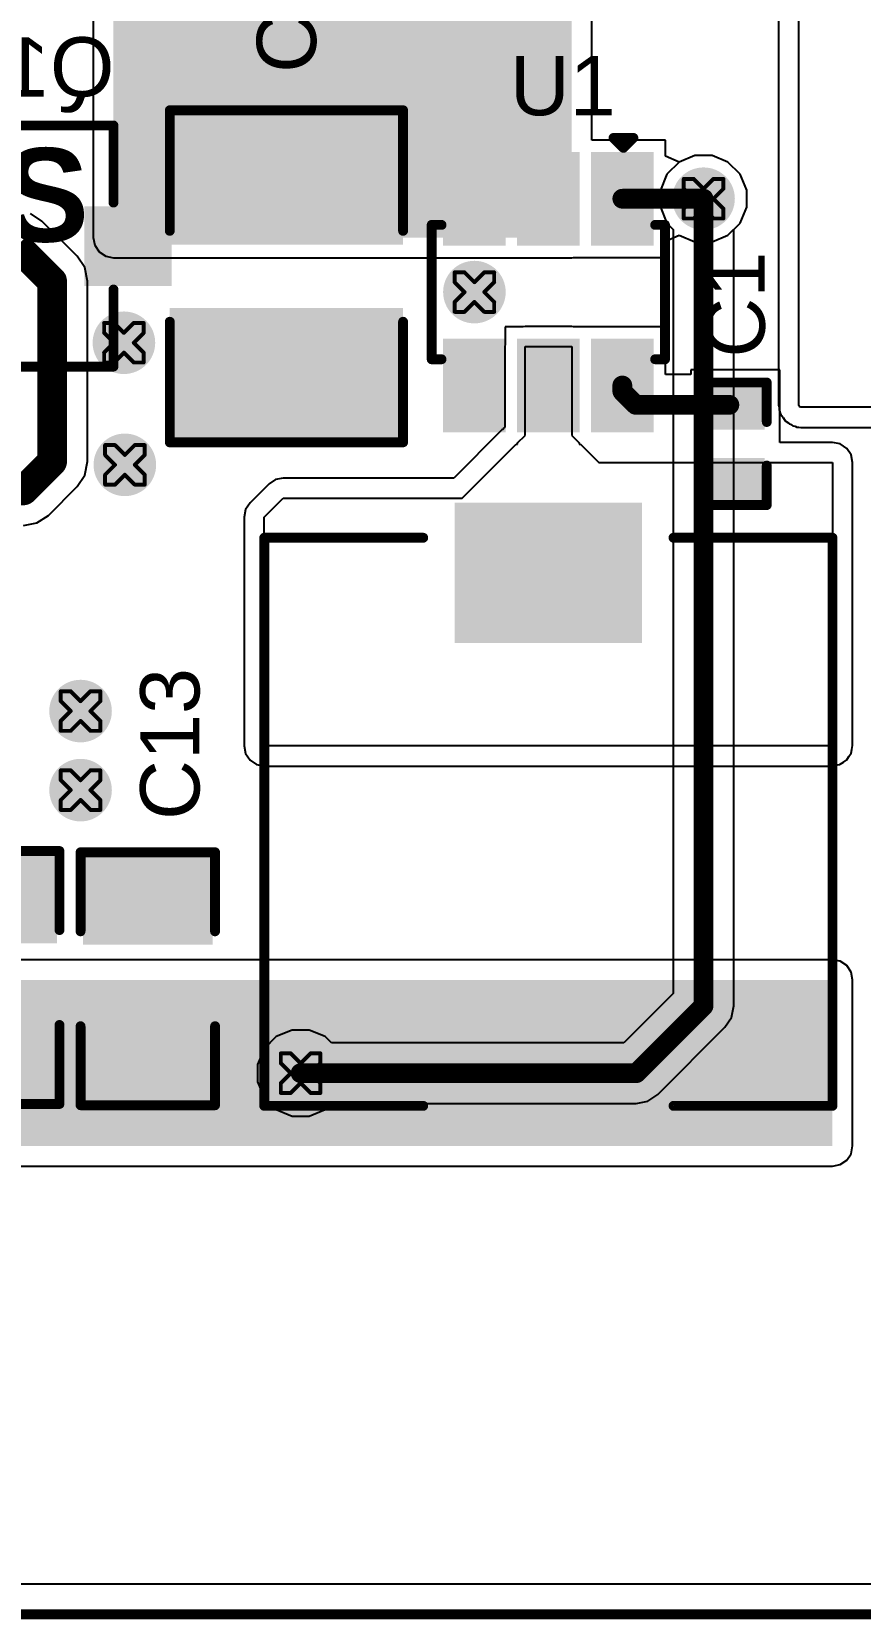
# Model space of a CAD drawing. Header units: inches. Extents: x -1 to 351, y 0 to 83.
# Drawn here: x 71.5 to 82.15, y -0.06 to 20.34 of the extents above; entities that cross this region are included whole.
import ezdxf

# ---------------------------------------------------------------- set-up
doc = ezdxf.new("R2010")
doc.units = ezdxf.units.IN
for name, color, linetype in [('Board Outline', 216, 'Continuous'), ('Bottom Layer', 5, 'Continuous'), ('Bottom Overlay', 54, 'Continuous'), ('Bottom Paste', 16, 'Continuous'), ('Bottom Solder', 6, 'Continuous'), ('Drill Drawing', 1, 'Continuous'), ('Top Layer', 1, 'Continuous'), ('Top Overlay', 2, 'Continuous'), ('Top Paste', 8, 'Continuous'), ('Top Solder', 216, 'Continuous'), ('Via Holes', 16, 'Continuous')]:
    doc.layers.add(name, color=color, linetype=linetype)
doc.styles.add('Arial', font='', dxfattribs={"height": 0.2})
doc.styles.add('Arial_Bold', font='', dxfattribs={"height": 0.2})
doc.styles.get('Arial').set_extended_font_data('Arial')
doc.styles.get('Arial_Bold').set_extended_font_data('Arial', bold=True)

# ---------------------------------------------------------------- blocks, each defined once
blk = doc.blocks.new('YPRH0703_4R7M_20')
at = {"layer": 'Top Layer'}
for points in [[(-4, 1.1), (-2.4, 1.1), (-2.4, -1.1), (-4, -1.1)], [(2.4, 1.1), (4, 1.1), (4, -1.1), (2.4, -1.1)]]:
    blk.add_hatch(color=1, dxfattribs=at).paths.add_polyline_path(points)
at = {"layer": 'Top Paste'}
for points in [[(-4, 1.1), (-2.4, 1.1), (-2.4, -1.1), (-4, -1.1)], [(2.4, 1.1), (4, 1.1), (4, -1.1), (2.4, -1.1)]]:
    blk.add_hatch(color=8, dxfattribs=at).paths.add_polyline_path(points)
at = {"layer": 'Top Solder'}
for points in [[(-4.102, 1.202), (-2.298, 1.202), (-2.298, -1.202), (-4.102, -1.202)], [(2.298, 1.202), (4.102, 1.202), (4.102, -1.202), (2.298, -1.202)]]:
    blk.add_hatch(color=216, dxfattribs=at).paths.add_polyline_path(points)
at = {"layer": 'Top Overlay', "const_width": 0.127}
for points in [[(-3.65, 1.608), (-3.65, 3.65)], [(3.65, 3.65), (-3.65, 3.65)], [(3.65, 1.608), (3.65, 3.65)], [(-3.65, -3.65), (-3.65, -1.608)], [(3.65, -3.65), (3.65, -1.608)], [(3.65, -3.65), (-3.65, -3.65)]]:
    blk.add_lwpolyline(points, dxfattribs=at)
at = {"layer": 'Top Overlay', "const_width": 0.0635}
for points in [[(-3.682, 3.65, 1), (-3.618, 3.65, 1)], [(-3.682, 3.65, 1), (-3.618, 3.65, 1)], [(3.618, 3.65, 1), (3.682, 3.65, 1)], [(3.618, 3.65, 1), (3.682, 3.65, 1)], [(-3.682, 1.608, 1), (-3.618, 1.608, 1)], [(3.618, 1.608, 1), (3.682, 1.608, 1)], [(-3.682, -1.608, 1), (-3.618, -1.608, 1)], [(3.618, -1.608, 1), (3.682, -1.608, 1)], [(-3.682, -3.65, 1), (-3.618, -3.65, 1)], [(-3.682, -3.65, 1), (-3.618, -3.65, 1)], [(3.618, -3.65, 1), (3.682, -3.65, 1)], [(3.618, -3.65, 1), (3.682, -3.65, 1)]]:
    blk.add_lwpolyline(points, format="xyb", close=True, dxfattribs=at)
blk = doc.blocks.new('TSOT_23_6_24')
at = {"layer": 'Top Layer'}
for points in [[(-1.7, 1.25), (-0.7, 1.25), (-0.7, 0.65), (-1.7, 0.65)], [(0.7, 1.25), (1.7, 1.25), (1.7, 0.65), (0.7, 0.65)], [(-1.7, 0.3), (-0.7, 0.3), (-0.7, -0.3), (-1.7, -0.3)], [(0.7, 0.3), (1.7, 0.3), (1.7, -0.3), (0.7, -0.3)], [(-1.7, -0.65), (-0.7, -0.65), (-0.7, -1.25), (-1.7, -1.25)], [(0.7, -0.65), (1.7, -0.65), (1.7, -1.25), (0.7, -1.25)]]:
    blk.add_hatch(color=1, dxfattribs=at).paths.add_polyline_path(points)
at = {"layer": 'Top Paste'}
for points in [[(-1.7, 1.25), (-0.7, 1.25), (-0.7, 0.65), (-1.7, 0.65)], [(0.7, 1.25), (1.7, 1.25), (1.7, 0.65), (0.7, 0.65)], [(-1.7, 0.3), (-0.7, 0.3), (-0.7, -0.3), (-1.7, -0.3)], [(0.7, 0.3), (1.7, 0.3), (1.7, -0.3), (0.7, -0.3)], [(-1.7, -0.65), (-0.7, -0.65), (-0.7, -1.25), (-1.7, -1.25)], [(0.7, -0.65), (1.7, -0.65), (1.7, -1.25), (0.7, -1.25)]]:
    blk.add_hatch(color=8, dxfattribs=at).paths.add_polyline_path(points)
at = {"layer": 'Top Solder'}
for points in [[(-1.802, 1.352), (-0.598, 1.352), (-0.598, 0.548), (-1.802, 0.548)], [(0.598, 1.352), (1.802, 1.352), (1.802, 0.548), (0.598, 0.548)], [(-1.802, 0.402), (-0.598, 0.402), (-0.598, -0.402), (-1.802, -0.402)], [(0.598, 0.402), (1.802, 0.402), (1.802, -0.402), (0.598, -0.402)], [(-1.802, -0.548), (-0.598, -0.548), (-0.598, -1.352), (-1.802, -1.352)], [(0.598, -0.548), (1.802, -0.548), (1.802, -1.352), (0.598, -1.352)]]:
    blk.add_hatch(color=216, dxfattribs=at).paths.add_polyline_path(points)
at = {"layer": 'Top Overlay', "const_width": 0.127}
for points in [[(0.864, 1.499), (-0.864, 1.499)], [(-0.864, 1.372), (-0.864, 1.499)], [(0.864, 1.372), (0.864, 1.499)], [(-1.981, 0.838), (-1.981, 1.092)], [(-1.854, 0.965), (-1.981, 1.092)], [(-1.981, 0.838), (-1.854, 0.965)], [(-0.864, -1.499), (-0.864, -1.372)], [(0.864, -1.499), (0.864, -1.372)], [(0.864, -1.499), (-0.864, -1.499)]]:
    blk.add_lwpolyline(points, dxfattribs=at)
at = {"layer": 'Top Overlay', "const_width": 0.0635}
for points in [[(-0.895, 1.499, 1), (-0.832, 1.499, 1)], [(-0.895, 1.499, 1), (-0.832, 1.499, 1)], [(-0.895, 1.372, 1), (-0.832, 1.372, 1)], [(0.832, 1.499, 1), (0.895, 1.499, 1)], [(0.832, 1.499, 1), (0.895, 1.499, 1)], [(0.832, 1.372, 1), (0.895, 1.372, 1)], [(-2.013, 1.092, 1), (-1.949, 1.092, 1)], [(-2.013, 1.092, 1), (-1.949, 1.092, 1)], [(-1.886, 0.965, 1), (-1.822, 0.965, 1)], [(-1.886, 0.965, 1), (-1.822, 0.965, 1)], [(-2.013, 0.838, 1), (-1.949, 0.838, 1)], [(-2.013, 0.838, 1), (-1.949, 0.838, 1)], [(-0.895, -1.372, 1), (-0.832, -1.372, 1)], [(0.832, -1.372, 1), (0.895, -1.372, 1)], [(-0.895, -1.499, 1), (-0.832, -1.499, 1)], [(-0.895, -1.499, 1), (-0.832, -1.499, 1)], [(0.832, -1.499, 1), (0.895, -1.499, 1)], [(0.832, -1.499, 1), (0.895, -1.499, 1)]]:
    blk.add_lwpolyline(points, format="xyb", close=True, dxfattribs=at)
blk = doc.blocks.new('SOT_23_B_47')
at = {"layer": 'Bottom Layer'}
for points in [[(-1.36, 1.46), (-0.54, 1.46), (-0.54, 0.54), (-1.36, 0.54)], [(0.54, 1.46), (1.36, 1.46), (1.36, 0.54), (0.54, 0.54)], [(-0.41, -0.54), (0.41, -0.54), (0.41, -1.46), (-0.41, -1.46)]]:
    blk.add_hatch(color=5, dxfattribs=at).paths.add_polyline_path(points)
at = {"layer": 'Bottom Paste'}
for points in [[(-1.36, 1.46), (-0.54, 1.46), (-0.54, 0.54), (-1.36, 0.54)], [(0.54, 1.46), (1.36, 1.46), (1.36, 0.54), (0.54, 0.54)], [(-0.41, -0.54), (0.41, -0.54), (0.41, -1.46), (-0.41, -1.46)]]:
    blk.add_hatch(color=16, dxfattribs=at).paths.add_polyline_path(points)
at = {"layer": 'Bottom Solder'}
for points in [[(-1.462, 1.562), (-0.438, 1.562), (-0.438, 0.438), (-1.462, 0.438)], [(0.438, 1.562), (1.462, 1.562), (1.462, 0.438), (0.438, 0.438)], [(-0.512, -0.438), (0.512, -0.438), (0.512, -1.562), (-0.512, -1.562)]]:
    blk.add_hatch(color=6, dxfattribs=at).paths.add_polyline_path(points)
at = {"layer": 'Bottom Overlay', "const_width": 0.127}
for points in [[(-1.676, 1.295), (-1.676, 1.041)], [(-1.676, 1.295), (-1.549, 1.168)], [(-1.549, 1.168), (-1.676, 1.041)], [(-0.33, 0.787), (0.33, 0.787)], [(-1.549, 0.584), (-1.549, -0.813)], [(1.549, 0.584), (1.549, -0.813)], [(-1.549, -0.813), (-0.559, -0.813)], [(0.559, -0.813), (1.549, -0.813)]]:
    blk.add_lwpolyline(points, dxfattribs=at)
at = {"layer": 'Bottom Overlay', "const_width": 0.0635}
for points in [[(-1.708, 1.295, 1), (-1.645, 1.295, 1)], [(-1.708, 1.295, 1), (-1.645, 1.295, 1)], [(-1.581, 1.168, 1), (-1.518, 1.168, 1)], [(-1.581, 1.168, 1), (-1.518, 1.168, 1)], [(-1.708, 1.041, 1), (-1.645, 1.041, 1)], [(-1.708, 1.041, 1), (-1.645, 1.041, 1)], [(-0.362, 0.787, 1), (-0.298, 0.787, 1)], [(0.298, 0.787, 1), (0.362, 0.787, 1)], [(-1.581, 0.584, 1), (-1.518, 0.584, 1)], [(1.518, 0.584, 1), (1.581, 0.584, 1)], [(-1.581, -0.813, 1), (-1.518, -0.813, 1)], [(-1.581, -0.813, 1), (-1.518, -0.813, 1)], [(-0.591, -0.813, 1), (-0.527, -0.813, 1)], [(0.527, -0.813, 1), (0.591, -0.813, 1)], [(1.518, -0.813, 1), (1.581, -0.813, 1)], [(1.518, -0.813, 1), (1.581, -0.813, 1)]]:
    blk.add_lwpolyline(points, format="xyb", close=True, dxfattribs=at)
blk = doc.blocks.new('C___0805_63')
at = {"layer": 'Top Layer'}
for points in [[(-1.524, 0.762), (-0.508, 0.762), (-0.508, -0.762), (-1.524, -0.762)], [(0.508, 0.762), (1.524, 0.762), (1.524, -0.762), (0.508, -0.762)]]:
    blk.add_hatch(color=1, dxfattribs=at).paths.add_polyline_path(points)
at = {"layer": 'Top Paste'}
for points in [[(-1.524, 0.762), (-0.508, 0.762), (-0.508, -0.762), (-1.524, -0.762)], [(0.508, 0.762), (1.524, 0.762), (1.524, -0.762), (0.508, -0.762)]]:
    blk.add_hatch(color=8, dxfattribs=at).paths.add_polyline_path(points)
at = {"layer": 'Top Solder'}
for points in [[(-1.594, 0.832), (-0.438, 0.832), (-0.438, -0.832), (-1.594, -0.832)], [(0.438, 0.832), (1.594, 0.832), (1.594, -0.832), (0.438, -0.832)]]:
    blk.add_hatch(color=216, dxfattribs=at).paths.add_polyline_path(points)
at = {"layer": 'Top Overlay', "const_width": 0.127}
for points in [[(-1.626, -0.864), (-1.626, 0.864)], [(-0.61, 0.864), (-1.626, 0.864)], [(1.626, 0.864), (0.61, 0.864)], [(1.626, -0.864), (1.626, 0.864)], [(-0.61, -0.864), (-1.626, -0.864)], [(1.626, -0.864), (0.61, -0.864)]]:
    blk.add_lwpolyline(points, dxfattribs=at)
at = {"layer": 'Top Overlay', "const_width": 0.0635}
for points in [[(-1.657, 0.864, 1), (-1.594, 0.864, 1)], [(-1.657, 0.864, 1), (-1.594, 0.864, 1)], [(-0.641, 0.864, 1), (-0.578, 0.864, 1)], [(0.578, 0.864, 1), (0.641, 0.864, 1)], [(1.594, 0.864, 1), (1.657, 0.864, 1)], [(1.594, 0.864, 1), (1.657, 0.864, 1)], [(-1.657, -0.864, 1), (-1.594, -0.864, 1)], [(-1.657, -0.864, 1), (-1.594, -0.864, 1)], [(-0.641, -0.864, 1), (-0.578, -0.864, 1)], [(0.578, -0.864, 1), (0.641, -0.864, 1)], [(1.594, -0.864, 1), (1.657, -0.864, 1)], [(1.594, -0.864, 1), (1.657, -0.864, 1)]]:
    blk.add_lwpolyline(points, format="xyb", close=True, dxfattribs=at)
blk = doc.blocks.new('C___0805_64')
at = {"layer": 'Top Layer'}
for points in [[(-1.524, 0.762), (-0.508, 0.762), (-0.508, -0.762), (-1.524, -0.762)], [(0.508, 0.762), (1.524, 0.762), (1.524, -0.762), (0.508, -0.762)]]:
    blk.add_hatch(color=1, dxfattribs=at).paths.add_polyline_path(points)
at = {"layer": 'Top Paste'}
for points in [[(-1.524, 0.762), (-0.508, 0.762), (-0.508, -0.762), (-1.524, -0.762)], [(0.508, 0.762), (1.524, 0.762), (1.524, -0.762), (0.508, -0.762)]]:
    blk.add_hatch(color=8, dxfattribs=at).paths.add_polyline_path(points)
at = {"layer": 'Top Solder'}
for points in [[(-1.594, 0.832), (-0.438, 0.832), (-0.438, -0.832), (-1.594, -0.832)], [(0.438, 0.832), (1.594, 0.832), (1.594, -0.832), (0.438, -0.832)]]:
    blk.add_hatch(color=216, dxfattribs=at).paths.add_polyline_path(points)
at = {"layer": 'Top Overlay', "const_width": 0.127}
for points in [[(-1.626, -0.864), (-1.626, 0.864)], [(-0.61, 0.864), (-1.626, 0.864)], [(1.626, 0.864), (0.61, 0.864)], [(1.626, -0.864), (1.626, 0.864)], [(-0.61, -0.864), (-1.626, -0.864)], [(1.626, -0.864), (0.61, -0.864)]]:
    blk.add_lwpolyline(points, dxfattribs=at)
at = {"layer": 'Top Overlay', "const_width": 0.0635}
for points in [[(-1.657, 0.864, 1), (-1.594, 0.864, 1)], [(-1.657, 0.864, 1), (-1.594, 0.864, 1)], [(-0.641, 0.864, 1), (-0.578, 0.864, 1)], [(0.578, 0.864, 1), (0.641, 0.864, 1)], [(1.594, 0.864, 1), (1.657, 0.864, 1)], [(1.594, 0.864, 1), (1.657, 0.864, 1)], [(-1.657, -0.864, 1), (-1.594, -0.864, 1)], [(-1.657, -0.864, 1), (-1.594, -0.864, 1)], [(-0.641, -0.864, 1), (-0.578, -0.864, 1)], [(0.578, -0.864, 1), (0.641, -0.864, 1)], [(1.594, -0.864, 1), (1.657, -0.864, 1)], [(1.594, -0.864, 1), (1.657, -0.864, 1)]]:
    blk.add_lwpolyline(points, format="xyb", close=True, dxfattribs=at)
blk = doc.blocks.new('C___1210_67')
at = {"layer": 'Top Layer'}
for points in [[(-2.032, 1.397), (-0.508, 1.397), (-0.508, -1.397), (-2.032, -1.397)], [(0.508, 1.397), (2.032, 1.397), (2.032, -1.397), (0.508, -1.397)]]:
    blk.add_hatch(color=1, dxfattribs=at).paths.add_polyline_path(points)
at = {"layer": 'Top Paste'}
for points in [[(-2.032, 1.397), (-0.508, 1.397), (-0.508, -1.397), (-2.032, -1.397)], [(0.508, 1.397), (2.032, 1.397), (2.032, -1.397), (0.508, -1.397)]]:
    blk.add_hatch(color=8, dxfattribs=at).paths.add_polyline_path(points)
at = {"layer": 'Top Solder'}
for points in [[(-2.1336, 1.4986), (-0.4064, 1.4986), (-0.4064, -1.4986), (-2.1336, -1.4986)], [(0.4064, 1.4986), (2.1336, 1.4986), (2.1336, -1.4986), (0.4064, -1.4986)]]:
    blk.add_hatch(color=216, dxfattribs=at).paths.add_polyline_path(points)
at = {"layer": 'Top Overlay', "const_width": 0.127}
for points in [[(-2.1336, 1.4986), (-0.5842, 1.4986)], [(-2.1336, 1.4986), (-2.1336, -1.4986)], [(0.5842, 1.4986), (2.1336, 1.4986)], [(2.1336, 1.4986), (2.1336, -1.4986)], [(-2.1336, -1.4986), (-0.5842, -1.4986)], [(0.5842, -1.4986), (2.1336, -1.4986)]]:
    blk.add_lwpolyline(points, dxfattribs=at)
at = {"layer": 'Top Overlay', "const_width": 0.0635}
for points in [[(-2.16535, 1.4986, 1), (-2.10185, 1.4986, 1)], [(-2.16535, 1.4986, 1), (-2.10185, 1.4986, 1)], [(-0.61595, 1.4986, 1), (-0.55245, 1.4986, 1)], [(0.55245, 1.4986, 1), (0.61595, 1.4986, 1)], [(2.10185, 1.4986, 1), (2.16535, 1.4986, 1)], [(2.10185, 1.4986, 1), (2.16535, 1.4986, 1)], [(-2.16535, -1.4986, 1), (-2.10185, -1.4986, 1)], [(-2.16535, -1.4986, 1), (-2.10185, -1.4986, 1)], [(-0.61595, -1.4986, 1), (-0.55245, -1.4986, 1)], [(0.55245, -1.4986, 1), (0.61595, -1.4986, 1)], [(2.10185, -1.4986, 1), (2.16535, -1.4986, 1)], [(2.10185, -1.4986, 1), (2.16535, -1.4986, 1)]]:
    blk.add_lwpolyline(points, format="xyb", close=True, dxfattribs=at)
blk = doc.blocks.new('C___0402_70')
at = {"layer": 'Top Layer'}
for points in [[(-0.699, -0.318), (-0.699, 0.318), (-0.241, 0.318), (-0.241, -0.318)], [(0.241, -0.318), (0.241, 0.318), (0.699, 0.318), (0.699, -0.318)]]:
    blk.add_hatch(color=1, dxfattribs=at).paths.add_polyline_path(points)
at = {"layer": 'Top Paste'}
for points in [[(-0.699, -0.318), (-0.699, 0.318), (-0.241, 0.318), (-0.241, -0.318)], [(0.241, -0.318), (0.241, 0.318), (0.699, 0.318), (0.699, -0.318)]]:
    blk.add_hatch(color=8, dxfattribs=at).paths.add_polyline_path(points)
at = {"layer": 'Top Solder'}
for points in [[(-0.758, -0.377), (-0.758, 0.377), (-0.181, 0.377), (-0.181, -0.377)], [(0.181, -0.377), (0.181, 0.377), (0.758, 0.377), (0.758, -0.377)]]:
    blk.add_hatch(color=216, dxfattribs=at).paths.add_polyline_path(points)
at = {"layer": 'Top Overlay', "const_width": 0.127}
for points in [[(-0.787, 0.406), (-0.787, -0.406)], [(-0.787, 0.406), (-0.279, 0.406)], [(0.279, 0.406), (0.787, 0.406)], [(0.787, 0.406), (0.787, -0.406)], [(-0.787, -0.406), (-0.279, -0.406)], [(0.279, -0.406), (0.787, -0.406)]]:
    blk.add_lwpolyline(points, dxfattribs=at)
at = {"layer": 'Top Overlay', "const_width": 0.0635}
for points in [[(-0.819, 0.406, 1), (-0.756, 0.406, 1)], [(-0.819, 0.406, 1), (-0.756, 0.406, 1)], [(-0.311, 0.406, 1), (-0.248, 0.406, 1)], [(0.248, 0.406, 1), (0.311, 0.406, 1)], [(0.756, 0.406, 1), (0.819, 0.406, 1)], [(0.756, 0.406, 1), (0.819, 0.406, 1)], [(-0.819, -0.406, 1), (-0.756, -0.406, 1)], [(-0.819, -0.406, 1), (-0.756, -0.406, 1)], [(-0.311, -0.406, 1), (-0.248, -0.406, 1)], [(0.248, -0.406, 1), (0.311, -0.406, 1)], [(0.756, -0.406, 1), (0.819, -0.406, 1)], [(0.756, -0.406, 1), (0.819, -0.406, 1)]]:
    blk.add_lwpolyline(points, format="xyb", close=True, dxfattribs=at)

msp = doc.modelspace()

# ---------------------------------------------------------------- hatches: boundary and pattern name
at = {"layer": 'Bottom Layer'}
h = msp.add_hatch(color=5, dxfattribs=at)
edge = h.paths.add_edge_path()
edge.add_arc((80.132, 18.191), 0.3, 0, 360)
h = msp.add_hatch(color=5, dxfattribs=at)
edge = h.paths.add_edge_path()
edge.add_arc((77.188, 16.991), 0.3, 0, 360)
h = msp.add_hatch(color=5, dxfattribs=at)
edge = h.paths.add_edge_path()
edge.add_arc((72.685, 16.34), 0.3, 0, 360)
h = msp.add_hatch(color=5, dxfattribs=at)
edge = h.paths.add_edge_path()
edge.add_arc((72.697, 14.771), 0.3, 0, 360)
h = msp.add_hatch(color=5, dxfattribs=at)
edge = h.paths.add_edge_path()
edge.add_arc((72.128, 11.607), 0.3, 0, 360)
h = msp.add_hatch(color=5, dxfattribs=at)
edge = h.paths.add_edge_path()
edge.add_arc((72.128, 10.591), 0.3, 0, 360)
h = msp.add_hatch(color=5, dxfattribs=at)
edge = h.paths.add_edge_path()
edge.add_arc((74.955, 6.954), 0.3, 0, 360)
at = {"layer": 'Bottom Solder'}
h = msp.add_hatch(color=6, dxfattribs=at)
edge = h.paths.add_edge_path()
edge.add_arc((80.132, 18.191), 0.402, 0, 360)
h = msp.add_hatch(color=6, dxfattribs=at)
edge = h.paths.add_edge_path()
edge.add_arc((77.188, 16.991), 0.402, 0, 360)
h = msp.add_hatch(color=6, dxfattribs=at)
edge = h.paths.add_edge_path()
edge.add_arc((72.685, 16.34), 0.402, 0, 360)
h = msp.add_hatch(color=6, dxfattribs=at)
edge = h.paths.add_edge_path()
edge.add_arc((72.697, 14.771), 0.402, 0, 360)
h = msp.add_hatch(color=6, dxfattribs=at)
edge = h.paths.add_edge_path()
edge.add_arc((72.128, 11.607), 0.402, 0, 360)
h = msp.add_hatch(color=6, dxfattribs=at)
edge = h.paths.add_edge_path()
edge.add_arc((72.128, 10.591), 0.402, 0, 360)
h = msp.add_hatch(color=6, dxfattribs=at)
edge = h.paths.add_edge_path()
edge.add_arc((74.955, 6.954), 0.402, 0, 360)
at = {"layer": 'Top Layer'}
for points in [[(72.55, 17.691), (78.438, 17.691), (78.438, 26.225), (72.55, 26.225)], [(64.373, 6.018), (81.788, 6.018), (81.788, 8.153), (64.373, 8.153)]]:
    msp.add_hatch(color=1, dxfattribs=at).paths.add_polyline_path(points)
h = msp.add_hatch(color=1, dxfattribs=at)
edge = h.paths.add_edge_path()
edge.add_arc((80.132, 18.191), 0.3, 0, 360)
h = msp.add_hatch(color=1, dxfattribs=at)
edge = h.paths.add_edge_path()
edge.add_arc((77.188, 16.991), 0.3, 0, 360)
h = msp.add_hatch(color=1, dxfattribs=at)
edge = h.paths.add_edge_path()
edge.add_arc((72.685, 16.34), 0.3, 0, 360)
h = msp.add_hatch(color=1, dxfattribs=at)
edge = h.paths.add_edge_path()
edge.add_arc((72.697, 14.771), 0.3, 0, 360)
h = msp.add_hatch(color=1, dxfattribs=at)
edge = h.paths.add_edge_path()
edge.add_arc((72.128, 11.607), 0.3, 0, 360)
h = msp.add_hatch(color=1, dxfattribs=at)
edge = h.paths.add_edge_path()
edge.add_arc((72.128, 10.591), 0.3, 0, 360)
h = msp.add_hatch(color=1, dxfattribs=at)
edge = h.paths.add_edge_path()
edge.add_arc((74.955, 6.954), 0.3, 0, 360)
at = {"layer": 'Top Solder'}
h = msp.add_hatch(color=216, dxfattribs=at)
edge = h.paths.add_edge_path()
edge.add_arc((80.132, 18.191), 0.402, 0, 360)
h = msp.add_hatch(color=216, dxfattribs=at)
edge = h.paths.add_edge_path()
edge.add_arc((77.188, 16.991), 0.402, 0, 360)
h = msp.add_hatch(color=216, dxfattribs=at)
edge = h.paths.add_edge_path()
edge.add_arc((72.685, 16.34), 0.402, 0, 360)
h = msp.add_hatch(color=216, dxfattribs=at)
edge = h.paths.add_edge_path()
edge.add_arc((72.697, 14.771), 0.402, 0, 360)
h = msp.add_hatch(color=216, dxfattribs=at)
edge = h.paths.add_edge_path()
edge.add_arc((72.128, 11.607), 0.402, 0, 360)
h = msp.add_hatch(color=216, dxfattribs=at)
edge = h.paths.add_edge_path()
edge.add_arc((72.128, 10.591), 0.402, 0, 360)
h = msp.add_hatch(color=216, dxfattribs=at)
edge = h.paths.add_edge_path()
edge.add_arc((74.955, 6.954), 0.402, 0, 360)
at = {"layer": 'Via Holes'}
h = msp.add_hatch(color=7, dxfattribs=at)
edge = h.paths.add_edge_path()
edge.add_arc((80.132, 18.191), 0.15, 0, 360)
h = msp.add_hatch(color=7, dxfattribs=at)
edge = h.paths.add_edge_path()
edge.add_arc((77.188, 16.991), 0.15, 0, 360)
h = msp.add_hatch(color=7, dxfattribs=at)
edge = h.paths.add_edge_path()
edge.add_arc((72.685, 16.34), 0.15, 0, 360)
h = msp.add_hatch(color=7, dxfattribs=at)
edge = h.paths.add_edge_path()
edge.add_arc((72.697, 14.771), 0.15, 0, 360)
h = msp.add_hatch(color=7, dxfattribs=at)
edge = h.paths.add_edge_path()
edge.add_arc((72.128, 11.607), 0.15, 0, 360)
h = msp.add_hatch(color=7, dxfattribs=at)
edge = h.paths.add_edge_path()
edge.add_arc((72.128, 10.591), 0.15, 0, 360)
h = msp.add_hatch(color=7, dxfattribs=at)
edge = h.paths.add_edge_path()
edge.add_arc((74.955, 6.954), 0.15, 0, 360)

# ---------------------------------------------------------------- linework, layer by layer
at = {"layer": 'Board Outline', "const_width": 0.127}
msp.add_lwpolyline([(0, 0), (97.003, 0)], dxfattribs=at)
at = {"layer": 'Bottom Layer'}
for p, q in [((81.097, 22.016), (81.097, 15.537)), ((81.356, 15.562), (81.356, 22.016)), ((79.818, 18.66), (79.662, 18.505)), ((80.022, 18.745), (79.818, 18.66)), ((80.242, 18.745), (80.022, 18.745)), ((80.446, 18.66), (80.242, 18.745)), ((80.601, 18.505), (80.446, 18.66)), ((79.662, 18.505), (79.578, 18.301)), ((80.686, 18.301), (80.601, 18.505)), ((79.578, 18.301), (79.578, 18.081)), ((80.686, 18.081), (80.686, 18.301)), ((71.631, 17.904), (71.484, 18.002)), ((79.578, 18.081), (79.662, 17.877)), ((80.601, 17.877), (80.686, 18.081)), ((72.083, 17.452), (71.631, 17.904)), ((79.662, 17.877), (79.743, 17.796)), ((79.743, 17.796), (79.743, 7.979)), ((80.52, 17.796), (80.601, 17.877)), ((80.52, 7.818), (80.52, 17.796)), ((72.181, 17.305), (72.083, 17.452)), ((72.215, 17.131), (72.181, 17.305)), ((72.215, 14.812), (72.215, 17.131)), ((81.097, 15.537), (81.102, 15.512)), ((81.102, 15.512), (81.102, 15.486)), ((81.356, 15.537), (81.356, 15.562)), ((81.358, 15.534), (81.356, 15.537)), ((81.356, 15.537), (81.356, 15.537)), ((81.364, 15.519), (81.358, 15.534)), ((81.379, 15.514), (81.364, 15.519)), ((81.382, 15.511), (81.379, 15.514)), ((85.064, 15.511), (81.382, 15.511)), ((81.382, 15.511), (81.382, 15.511)), ((81.102, 15.486), (81.105, 15.481)), ((81.105, 15.481), (81.105, 15.474)), ((81.105, 15.474), (81.105, 15.474)), ((81.105, 15.474), (81.113, 15.457)), ((81.113, 15.457), (81.117, 15.438)), ((81.117, 15.438), (81.119, 15.435)), ((81.119, 15.435), (81.119, 15.435)), ((81.119, 15.435), (81.125, 15.42)), ((81.125, 15.42), (81.137, 15.402)), ((81.137, 15.402), (81.141, 15.393)), ((81.141, 15.393), (81.143, 15.39)), ((81.143, 15.39), (81.146, 15.387)), ((81.146, 15.387), (81.148, 15.383)), ((81.148, 15.383), (81.153, 15.378)), ((81.153, 15.378), (81.181, 15.336)), ((81.181, 15.336), (81.181, 15.336)), ((81.181, 15.336), (81.181, 15.336)), ((81.181, 15.336), (81.228, 15.305)), ((81.228, 15.305), (81.235, 15.298)), ((81.235, 15.298), (81.238, 15.296)), ((81.238, 15.296), (81.247, 15.292)), ((81.247, 15.292), (81.265, 15.28)), ((81.265, 15.28), (81.279, 15.274)), ((81.279, 15.274), (81.279, 15.274)), ((81.279, 15.274), (81.283, 15.272)), ((81.283, 15.272), (81.308, 15.267)), ((81.308, 15.267), (81.331, 15.257)), ((81.331, 15.257), (81.357, 15.257)), ((81.357, 15.257), (81.382, 15.252)), ((81.382, 15.252), (85.064, 15.252)), ((72.181, 14.638), (72.215, 14.812)), ((72.215, 14.812), (72.215, 14.812)), ((71.714, 14.122), (72.083, 14.491)), ((72.083, 14.491), (72.181, 14.638)), ((72.083, 14.491), (72.083, 14.491)), ((71.567, 14.024), (71.714, 14.122)), ((71.393, 13.99), (71.567, 14.024)), ((79.743, 7.979), (79.107, 7.343)), ((80.491, 7.669), (80.52, 7.818)), ((80.406, 7.543), (80.491, 7.669)), ((74.642, 7.424), (74.486, 7.268)), ((74.845, 7.508), (74.642, 7.424)), ((75.066, 7.508), (74.845, 7.508)), ((75.269, 7.424), (75.066, 7.508)), ((75.35, 7.343), (75.269, 7.424)), ((79.543, 6.68), (80.406, 7.543)), ((74.486, 7.268), (74.401, 7.065)), ((79.107, 7.343), (75.35, 7.343)), ((74.401, 7.065), (74.401, 6.844)), ((74.401, 6.844), (74.486, 6.641)), ((74.486, 6.641), (74.642, 6.485)), ((75.269, 6.485), (75.35, 6.566)), ((75.35, 6.566), (79.268, 6.566)), ((79.268, 6.566), (79.417, 6.595)), ((79.417, 6.595), (79.543, 6.68)), ((74.642, 6.485), (74.845, 6.4)), ((74.845, 6.4), (75.066, 6.4)), ((75.066, 6.4), (75.269, 6.485)), ((92.262, 0.388), (0.388, 0.388))]:
    msp.add_line(p, q, dxfattribs=at)
for points, const_width in [([(80.132, 7.818), (80.132, 18.191)], 0.254), ([(71.31, 17.583), (71.762, 17.131)], 0.381), ([(71.762, 14.812), (71.762, 17.131)], 0.381), ([(71.393, 14.443), (71.762, 14.812)], 0.381), ([(68.288, 14.443), (71.393, 14.443)], 0.381), ([(79.268, 6.954), (80.132, 7.818)], 0.254), ([(74.955, 6.954), (79.268, 6.954)], 0.254)]:
    msp.add_lwpolyline(points, dxfattribs=dict(at, const_width=const_width))
for points, const_width in [([(80.068, 18.191, 1), (80.195, 18.191, 1)], 0.127), ([(71.667, 17.131, 1), (71.858, 17.131, 1)], 0.191), ([(71.667, 17.131, 1), (71.858, 17.131, 1)], 0.191), ([(71.667, 14.812, 1), (71.858, 14.812, 1)], 0.191), ([(71.667, 14.812, 1), (71.858, 14.812, 1)], 0.191), ([(71.298, 14.443, 1), (71.489, 14.443, 1)], 0.191), ([(71.298, 14.443, 1), (71.489, 14.443, 1)], 0.191), ([(80.068, 7.818, 1), (80.195, 7.818, 1)], 0.127), ([(80.068, 7.818, 1), (80.195, 7.818, 1)], 0.127), ([(74.892, 6.954, 1), (75.019, 6.954, 1)], 0.127), ([(79.205, 6.954, 1), (79.332, 6.954, 1)], 0.127), ([(79.205, 6.954, 1), (79.332, 6.954, 1)], 0.127)]:
    msp.add_lwpolyline(points, format="xyb", close=True, dxfattribs=dict(at, const_width=const_width))
at = {"layer": 'Drill Drawing', "const_width": 0.0508}
for points in [[(79.878, 18.318), (79.878, 18.445)], [(79.878, 18.445), (80.005, 18.445)], [(80.005, 18.445), (80.132, 18.318)], [(80.132, 18.318), (80.259, 18.445)], [(80.259, 18.445), (80.386, 18.445)], [(80.386, 18.318), (80.386, 18.445)], [(79.878, 18.318), (80.005, 18.191)], [(79.878, 18.064), (80.005, 18.191)], [(80.259, 18.191), (80.386, 18.318)], [(80.259, 18.191), (80.386, 18.064)], [(79.878, 17.937), (79.878, 18.064)], [(79.878, 17.937), (80.005, 17.937)], [(80.005, 17.937), (80.132, 18.064)], [(80.132, 18.064), (80.259, 17.937)], [(80.259, 17.937), (80.386, 17.937)], [(80.386, 17.937), (80.386, 18.064)], [(76.934, 17.118), (76.934, 17.245)], [(76.934, 17.245), (77.061, 17.245)], [(76.934, 17.118), (77.061, 16.991)], [(77.061, 17.245), (77.188, 17.118)], [(77.188, 17.118), (77.315, 17.245)], [(77.315, 17.245), (77.442, 17.245)], [(77.315, 16.991), (77.442, 17.118)], [(77.442, 17.118), (77.442, 17.245)], [(76.934, 16.864), (77.061, 16.991)], [(77.315, 16.991), (77.442, 16.864)], [(76.934, 16.737), (76.934, 16.864)], [(76.934, 16.737), (77.061, 16.737)], [(77.061, 16.737), (77.188, 16.864)], [(77.188, 16.864), (77.315, 16.737)], [(77.315, 16.737), (77.442, 16.737)], [(77.442, 16.737), (77.442, 16.864)], [(72.431, 16.467), (72.431, 16.594)], [(72.431, 16.594), (72.558, 16.594)], [(72.558, 16.594), (72.685, 16.467)], [(72.685, 16.467), (72.812, 16.594)], [(72.812, 16.594), (72.939, 16.594)], [(72.939, 16.467), (72.939, 16.594)], [(72.431, 16.467), (72.558, 16.34)], [(72.431, 16.213), (72.558, 16.34)], [(72.812, 16.34), (72.939, 16.467)], [(72.812, 16.34), (72.939, 16.213)], [(72.431, 16.086), (72.431, 16.213)], [(72.558, 16.086), (72.685, 16.213)], [(72.685, 16.213), (72.812, 16.086)], [(72.939, 16.086), (72.939, 16.213)], [(72.431, 16.086), (72.558, 16.086)], [(72.812, 16.086), (72.939, 16.086)], [(72.443, 14.898), (72.443, 15.025)], [(72.443, 15.025), (72.57, 15.025)], [(72.443, 14.898), (72.57, 14.771)], [(72.57, 15.025), (72.697, 14.898)], [(72.697, 14.898), (72.824, 15.025)], [(72.824, 15.025), (72.951, 15.025)], [(72.824, 14.771), (72.951, 14.898)], [(72.951, 14.898), (72.951, 15.025)], [(72.443, 14.644), (72.57, 14.771)], [(72.824, 14.771), (72.951, 14.644)], [(72.443, 14.517), (72.443, 14.644)], [(72.443, 14.517), (72.57, 14.517)], [(72.57, 14.517), (72.697, 14.644)], [(72.697, 14.644), (72.824, 14.517)], [(72.824, 14.517), (72.951, 14.517)], [(72.951, 14.517), (72.951, 14.644)], [(71.874, 11.734), (71.874, 11.861)], [(71.874, 11.861), (72.001, 11.861)], [(72.001, 11.861), (72.128, 11.734)], [(72.128, 11.734), (72.255, 11.861)], [(72.255, 11.861), (72.382, 11.861)], [(72.382, 11.734), (72.382, 11.861)], [(71.874, 11.734), (72.001, 11.607)], [(71.874, 11.48), (72.001, 11.607)], [(72.255, 11.607), (72.382, 11.734)], [(72.255, 11.607), (72.382, 11.48)], [(71.874, 11.353), (71.874, 11.48)], [(72.001, 11.353), (72.128, 11.48)], [(72.128, 11.48), (72.255, 11.353)], [(72.382, 11.353), (72.382, 11.48)], [(71.874, 11.353), (72.001, 11.353)], [(72.255, 11.353), (72.382, 11.353)], [(71.874, 10.718), (71.874, 10.845)], [(71.874, 10.845), (72.001, 10.845)], [(72.001, 10.845), (72.128, 10.718)], [(72.128, 10.718), (72.255, 10.845)], [(72.255, 10.845), (72.382, 10.845)], [(72.382, 10.718), (72.382, 10.845)], [(71.874, 10.718), (72.001, 10.591)], [(71.874, 10.464), (72.001, 10.591)], [(72.255, 10.591), (72.382, 10.718)], [(72.255, 10.591), (72.382, 10.464)], [(71.874, 10.337), (71.874, 10.464)], [(72.001, 10.337), (72.128, 10.464)], [(72.128, 10.464), (72.255, 10.337)], [(72.382, 10.337), (72.382, 10.464)], [(71.874, 10.337), (72.001, 10.337)], [(72.255, 10.337), (72.382, 10.337)], [(74.701, 7.081), (74.701, 7.208)], [(74.701, 7.208), (74.828, 7.208)], [(74.828, 7.208), (74.955, 7.081)], [(74.955, 7.081), (75.082, 7.208)], [(75.082, 7.208), (75.209, 7.208)], [(75.209, 7.081), (75.209, 7.208)], [(74.701, 7.081), (74.828, 6.954)], [(74.701, 6.827), (74.828, 6.954)], [(75.082, 6.954), (75.209, 7.081)], [(75.082, 6.954), (75.209, 6.827)], [(74.701, 6.7), (74.701, 6.827)], [(74.828, 6.7), (74.955, 6.827)], [(74.955, 6.827), (75.082, 6.7)], [(75.209, 6.7), (75.209, 6.827)], [(74.701, 6.7), (74.828, 6.7)], [(75.082, 6.7), (75.209, 6.7)]]:
    msp.add_lwpolyline(points, dxfattribs=at)
at = {"layer": 'Drill Drawing', "const_width": 0.0254}
for points in [[(79.865, 18.445, 1), (79.891, 18.445, 1)], [(79.865, 18.445, 1), (79.891, 18.445, 1)], [(79.992, 18.445, 1), (80.018, 18.445, 1)], [(79.992, 18.445, 1), (80.018, 18.445, 1)], [(80.246, 18.445, 1), (80.272, 18.445, 1)], [(80.246, 18.445, 1), (80.272, 18.445, 1)], [(80.373, 18.445, 1), (80.399, 18.445, 1)], [(80.373, 18.445, 1), (80.399, 18.445, 1)], [(79.865, 18.318, 1), (79.891, 18.318, 1)], [(79.865, 18.318, 1), (79.891, 18.318, 1)], [(79.992, 18.191, 1), (80.018, 18.191, 1)], [(79.992, 18.191, 1), (80.018, 18.191, 1)], [(80.119, 18.318, 1), (80.145, 18.318, 1)], [(80.119, 18.318, 1), (80.145, 18.318, 1)], [(80.246, 18.191, 1), (80.272, 18.191, 1)], [(80.246, 18.191, 1), (80.272, 18.191, 1)], [(80.373, 18.318, 1), (80.399, 18.318, 1)], [(80.373, 18.318, 1), (80.399, 18.318, 1)], [(79.865, 18.064, 1), (79.891, 18.064, 1)], [(79.865, 18.064, 1), (79.891, 18.064, 1)], [(79.865, 17.937, 1), (79.891, 17.937, 1)], [(79.865, 17.937, 1), (79.891, 17.937, 1)], [(79.992, 17.937, 1), (80.018, 17.937, 1)], [(79.992, 17.937, 1), (80.018, 17.937, 1)], [(80.119, 18.064, 1), (80.145, 18.064, 1)], [(80.119, 18.064, 1), (80.145, 18.064, 1)], [(80.246, 17.937, 1), (80.272, 17.937, 1)], [(80.246, 17.937, 1), (80.272, 17.937, 1)], [(80.373, 18.064, 1), (80.399, 18.064, 1)], [(80.373, 18.064, 1), (80.399, 18.064, 1)], [(80.373, 17.937, 1), (80.399, 17.937, 1)], [(80.373, 17.937, 1), (80.399, 17.937, 1)], [(76.922, 17.245, 1), (76.947, 17.245, 1)], [(76.922, 17.245, 1), (76.947, 17.245, 1)], [(76.922, 17.118, 1), (76.947, 17.118, 1)], [(76.922, 17.118, 1), (76.947, 17.118, 1)], [(77.049, 17.245, 1), (77.074, 17.245, 1)], [(77.049, 17.245, 1), (77.074, 17.245, 1)], [(77.176, 17.118, 1), (77.201, 17.118, 1)], [(77.176, 17.118, 1), (77.201, 17.118, 1)], [(77.303, 17.245, 1), (77.328, 17.245, 1)], [(77.303, 17.245, 1), (77.328, 17.245, 1)], [(77.43, 17.245, 1), (77.455, 17.245, 1)], [(77.43, 17.245, 1), (77.455, 17.245, 1)], [(77.43, 17.118, 1), (77.455, 17.118, 1)], [(77.43, 17.118, 1), (77.455, 17.118, 1)], [(77.049, 16.991, 1), (77.074, 16.991, 1)], [(77.049, 16.991, 1), (77.074, 16.991, 1)], [(77.303, 16.991, 1), (77.328, 16.991, 1)], [(77.303, 16.991, 1), (77.328, 16.991, 1)], [(76.922, 16.864, 1), (76.947, 16.864, 1)], [(76.922, 16.864, 1), (76.947, 16.864, 1)], [(76.922, 16.737, 1), (76.947, 16.737, 1)], [(76.922, 16.737, 1), (76.947, 16.737, 1)], [(77.049, 16.737, 1), (77.074, 16.737, 1)], [(77.049, 16.737, 1), (77.074, 16.737, 1)], [(77.176, 16.864, 1), (77.201, 16.864, 1)], [(77.176, 16.864, 1), (77.201, 16.864, 1)], [(77.303, 16.737, 1), (77.328, 16.737, 1)], [(77.303, 16.737, 1), (77.328, 16.737, 1)], [(77.43, 16.864, 1), (77.455, 16.864, 1)], [(77.43, 16.864, 1), (77.455, 16.864, 1)], [(77.43, 16.737, 1), (77.455, 16.737, 1)], [(77.43, 16.737, 1), (77.455, 16.737, 1)], [(72.418, 16.594, 1), (72.443, 16.594, 1)], [(72.418, 16.594, 1), (72.443, 16.594, 1)], [(72.545, 16.594, 1), (72.57, 16.594, 1)], [(72.545, 16.594, 1), (72.57, 16.594, 1)], [(72.799, 16.594, 1), (72.824, 16.594, 1)], [(72.799, 16.594, 1), (72.824, 16.594, 1)], [(72.926, 16.594, 1), (72.951, 16.594, 1)], [(72.926, 16.594, 1), (72.951, 16.594, 1)], [(72.418, 16.467, 1), (72.443, 16.467, 1)], [(72.418, 16.467, 1), (72.443, 16.467, 1)], [(72.545, 16.34, 1), (72.57, 16.34, 1)], [(72.545, 16.34, 1), (72.57, 16.34, 1)], [(72.672, 16.467, 1), (72.697, 16.467, 1)], [(72.672, 16.467, 1), (72.697, 16.467, 1)], [(72.799, 16.34, 1), (72.824, 16.34, 1)], [(72.799, 16.34, 1), (72.824, 16.34, 1)], [(72.926, 16.467, 1), (72.951, 16.467, 1)], [(72.926, 16.467, 1), (72.951, 16.467, 1)], [(72.418, 16.213, 1), (72.443, 16.213, 1)], [(72.418, 16.213, 1), (72.443, 16.213, 1)], [(72.672, 16.213, 1), (72.697, 16.213, 1)], [(72.672, 16.213, 1), (72.697, 16.213, 1)], [(72.926, 16.213, 1), (72.951, 16.213, 1)], [(72.926, 16.213, 1), (72.951, 16.213, 1)], [(72.418, 16.086, 1), (72.443, 16.086, 1)], [(72.418, 16.086, 1), (72.443, 16.086, 1)], [(72.545, 16.086, 1), (72.57, 16.086, 1)], [(72.545, 16.086, 1), (72.57, 16.086, 1)], [(72.799, 16.086, 1), (72.824, 16.086, 1)], [(72.799, 16.086, 1), (72.824, 16.086, 1)], [(72.926, 16.086, 1), (72.951, 16.086, 1)], [(72.926, 16.086, 1), (72.951, 16.086, 1)], [(72.431, 15.025, 1), (72.456, 15.025, 1)], [(72.431, 15.025, 1), (72.456, 15.025, 1)], [(72.431, 14.898, 1), (72.456, 14.898, 1)], [(72.431, 14.898, 1), (72.456, 14.898, 1)], [(72.558, 15.025, 1), (72.583, 15.025, 1)], [(72.558, 15.025, 1), (72.583, 15.025, 1)], [(72.685, 14.898, 1), (72.71, 14.898, 1)], [(72.685, 14.898, 1), (72.71, 14.898, 1)], [(72.812, 15.025, 1), (72.837, 15.025, 1)], [(72.812, 15.025, 1), (72.837, 15.025, 1)], [(72.939, 15.025, 1), (72.964, 15.025, 1)], [(72.939, 15.025, 1), (72.964, 15.025, 1)], [(72.939, 14.898, 1), (72.964, 14.898, 1)], [(72.939, 14.898, 1), (72.964, 14.898, 1)], [(72.558, 14.771, 1), (72.583, 14.771, 1)], [(72.558, 14.771, 1), (72.583, 14.771, 1)], [(72.812, 14.771, 1), (72.837, 14.771, 1)], [(72.812, 14.771, 1), (72.837, 14.771, 1)], [(72.431, 14.644, 1), (72.456, 14.644, 1)], [(72.431, 14.644, 1), (72.456, 14.644, 1)], [(72.431, 14.517, 1), (72.456, 14.517, 1)], [(72.431, 14.517, 1), (72.456, 14.517, 1)], [(72.558, 14.517, 1), (72.583, 14.517, 1)], [(72.558, 14.517, 1), (72.583, 14.517, 1)], [(72.685, 14.644, 1), (72.71, 14.644, 1)], [(72.685, 14.644, 1), (72.71, 14.644, 1)], [(72.812, 14.517, 1), (72.837, 14.517, 1)], [(72.812, 14.517, 1), (72.837, 14.517, 1)], [(72.939, 14.644, 1), (72.964, 14.644, 1)], [(72.939, 14.644, 1), (72.964, 14.644, 1)], [(72.939, 14.517, 1), (72.964, 14.517, 1)], [(72.939, 14.517, 1), (72.964, 14.517, 1)], [(71.861, 11.861, 1), (71.887, 11.861, 1)], [(71.861, 11.861, 1), (71.887, 11.861, 1)], [(71.988, 11.861, 1), (72.014, 11.861, 1)], [(71.988, 11.861, 1), (72.014, 11.861, 1)], [(72.242, 11.861, 1), (72.268, 11.861, 1)], [(72.242, 11.861, 1), (72.268, 11.861, 1)], [(72.369, 11.861, 1), (72.395, 11.861, 1)], [(72.369, 11.861, 1), (72.395, 11.861, 1)], [(71.861, 11.734, 1), (71.887, 11.734, 1)], [(71.861, 11.734, 1), (71.887, 11.734, 1)], [(71.988, 11.607, 1), (72.014, 11.607, 1)], [(71.988, 11.607, 1), (72.014, 11.607, 1)], [(72.115, 11.734, 1), (72.141, 11.734, 1)], [(72.115, 11.734, 1), (72.141, 11.734, 1)], [(72.242, 11.607, 1), (72.268, 11.607, 1)], [(72.242, 11.607, 1), (72.268, 11.607, 1)], [(72.369, 11.734, 1), (72.395, 11.734, 1)], [(72.369, 11.734, 1), (72.395, 11.734, 1)], [(71.861, 11.48, 1), (71.887, 11.48, 1)], [(71.861, 11.48, 1), (71.887, 11.48, 1)], [(72.115, 11.48, 1), (72.141, 11.48, 1)], [(72.115, 11.48, 1), (72.141, 11.48, 1)], [(72.369, 11.48, 1), (72.395, 11.48, 1)], [(72.369, 11.48, 1), (72.395, 11.48, 1)], [(71.861, 11.353, 1), (71.887, 11.353, 1)], [(71.861, 11.353, 1), (71.887, 11.353, 1)], [(71.988, 11.353, 1), (72.014, 11.353, 1)], [(71.988, 11.353, 1), (72.014, 11.353, 1)], [(72.242, 11.353, 1), (72.268, 11.353, 1)], [(72.242, 11.353, 1), (72.268, 11.353, 1)], [(72.369, 11.353, 1), (72.395, 11.353, 1)], [(72.369, 11.353, 1), (72.395, 11.353, 1)], [(71.861, 10.845, 1), (71.887, 10.845, 1)], [(71.861, 10.845, 1), (71.887, 10.845, 1)], [(71.988, 10.845, 1), (72.014, 10.845, 1)], [(71.988, 10.845, 1), (72.014, 10.845, 1)], [(72.242, 10.845, 1), (72.268, 10.845, 1)], [(72.242, 10.845, 1), (72.268, 10.845, 1)], [(72.369, 10.845, 1), (72.395, 10.845, 1)], [(72.369, 10.845, 1), (72.395, 10.845, 1)], [(71.861, 10.718, 1), (71.887, 10.718, 1)], [(71.861, 10.718, 1), (71.887, 10.718, 1)], [(71.988, 10.591, 1), (72.014, 10.591, 1)], [(71.988, 10.591, 1), (72.014, 10.591, 1)], [(72.115, 10.718, 1), (72.141, 10.718, 1)], [(72.115, 10.718, 1), (72.141, 10.718, 1)], [(72.242, 10.591, 1), (72.268, 10.591, 1)], [(72.242, 10.591, 1), (72.268, 10.591, 1)], [(72.369, 10.718, 1), (72.395, 10.718, 1)], [(72.369, 10.718, 1), (72.395, 10.718, 1)], [(71.861, 10.464, 1), (71.887, 10.464, 1)], [(71.861, 10.464, 1), (71.887, 10.464, 1)], [(72.115, 10.464, 1), (72.141, 10.464, 1)], [(72.115, 10.464, 1), (72.141, 10.464, 1)], [(72.369, 10.464, 1), (72.395, 10.464, 1)], [(72.369, 10.464, 1), (72.395, 10.464, 1)], [(71.861, 10.337, 1), (71.887, 10.337, 1)], [(71.861, 10.337, 1), (71.887, 10.337, 1)], [(71.988, 10.337, 1), (72.014, 10.337, 1)], [(71.988, 10.337, 1), (72.014, 10.337, 1)], [(72.242, 10.337, 1), (72.268, 10.337, 1)], [(72.242, 10.337, 1), (72.268, 10.337, 1)], [(72.369, 10.337, 1), (72.395, 10.337, 1)], [(72.369, 10.337, 1), (72.395, 10.337, 1)], [(74.689, 7.208, 1), (74.714, 7.208, 1)], [(74.689, 7.208, 1), (74.714, 7.208, 1)], [(74.816, 7.208, 1), (74.841, 7.208, 1)], [(74.816, 7.208, 1), (74.841, 7.208, 1)], [(75.07, 7.208, 1), (75.095, 7.208, 1)], [(75.07, 7.208, 1), (75.095, 7.208, 1)], [(75.197, 7.208, 1), (75.222, 7.208, 1)], [(75.197, 7.208, 1), (75.222, 7.208, 1)], [(74.689, 7.081, 1), (74.714, 7.081, 1)], [(74.689, 7.081, 1), (74.714, 7.081, 1)], [(74.816, 6.954, 1), (74.841, 6.954, 1)], [(74.816, 6.954, 1), (74.841, 6.954, 1)], [(74.943, 7.081, 1), (74.968, 7.081, 1)], [(74.943, 7.081, 1), (74.968, 7.081, 1)], [(75.07, 6.954, 1), (75.095, 6.954, 1)], [(75.07, 6.954, 1), (75.095, 6.954, 1)], [(75.197, 7.081, 1), (75.222, 7.081, 1)], [(75.197, 7.081, 1), (75.222, 7.081, 1)], [(74.689, 6.827, 1), (74.714, 6.827, 1)], [(74.689, 6.827, 1), (74.714, 6.827, 1)], [(74.943, 6.827, 1), (74.968, 6.827, 1)], [(74.943, 6.827, 1), (74.968, 6.827, 1)], [(75.197, 6.827, 1), (75.222, 6.827, 1)], [(75.197, 6.827, 1), (75.222, 6.827, 1)], [(74.689, 6.7, 1), (74.714, 6.7, 1)], [(74.689, 6.7, 1), (74.714, 6.7, 1)], [(74.816, 6.7, 1), (74.841, 6.7, 1)], [(74.816, 6.7, 1), (74.841, 6.7, 1)], [(75.07, 6.7, 1), (75.095, 6.7, 1)], [(75.07, 6.7, 1), (75.095, 6.7, 1)], [(75.197, 6.7, 1), (75.222, 6.7, 1)], [(75.197, 6.7, 1), (75.222, 6.7, 1)]]:
    msp.add_lwpolyline(points, format="xyb", close=True, dxfattribs=at)
at = {"layer": 'Top Layer'}
for p, q in [((72.291, 21.857), (72.291, 17.691)), ((78.697, 18.945), (78.697, 21.598)), ((79.642, 18.945), (78.697, 18.945)), ((79.642, 18.736), (79.642, 18.945)), ((79.818, 18.66), (79.642, 18.736)), ((80.022, 18.745), (79.818, 18.66)), ((80.242, 18.745), (80.022, 18.745)), ((80.446, 18.66), (80.242, 18.745)), ((80.601, 18.505), (80.446, 18.66)), ((80.686, 18.301), (80.601, 18.505)), ((80.686, 18.081), (80.686, 18.301)), ((80.601, 17.877), (80.686, 18.081)), ((80.446, 17.721), (80.601, 17.877)), ((72.291, 17.691), (72.311, 17.592)), ((72.311, 17.592), (72.367, 17.508)), ((79.642, 17.645), (79.818, 17.721)), ((79.642, 17.437), (79.642, 17.645)), ((79.818, 17.721), (80.022, 17.637)), ((80.022, 17.637), (80.242, 17.637)), ((80.242, 17.637), (80.446, 17.721)), ((72.367, 17.508), (72.451, 17.452)), ((72.451, 17.452), (72.55, 17.432)), ((72.55, 17.432), (78.438, 17.432)), ((78.438, 17.432), (78.463, 17.437)), ((78.463, 17.437), (79.642, 17.437)), ((77.813, 16.545), (77.584, 16.545)), ((77.584, 16.545), (77.584, 16.316)), ((77.838, 16.55), (77.813, 16.545)), ((78.438, 16.55), (77.838, 16.55)), ((78.463, 16.545), (78.438, 16.55)), ((79.642, 16.545), (78.463, 16.545)), ((79.642, 15.93), (79.642, 16.545)), ((77.584, 16.316), (77.579, 16.291)), ((77.579, 16.291), (77.579, 15.257)), ((77.838, 15.15), (77.838, 16.291)), ((77.838, 16.291), (78.438, 16.291)), ((78.438, 16.291), (78.438, 15.15)), ((79.967, 15.93), (79.642, 15.93)), ((81.11, 15.994), (79.967, 15.994)), ((79.967, 15.994), (79.967, 15.93)), ((81.11, 15.059), (81.11, 15.994)), ((77.542, 15.22), (76.924, 14.602)), ((77.552, 15.227), (77.542, 15.22)), ((77.559, 15.237), (77.552, 15.227)), ((77.579, 15.257), (77.559, 15.237)), ((77.742, 15.054), (77.838, 15.15)), ((78.438, 15.15), (78.534, 15.054)), ((77.031, 14.343), (77.725, 15.037)), ((77.725, 15.037), (77.742, 15.037)), ((77.742, 15.037), (77.742, 15.054)), ((78.534, 15.054), (78.534, 15.037)), ((78.534, 15.037), (78.552, 15.037)), ((78.552, 15.037), (78.788, 14.8)), ((81.788, 15.059), (81.11, 15.059)), ((81.887, 15.039), (81.788, 15.059)), ((81.971, 14.983), (81.887, 15.039)), ((82.027, 14.899), (81.971, 14.983)), ((82.047, 14.8), (82.027, 14.899)), ((78.788, 14.8), (81.788, 14.8)), ((81.788, 14.8), (81.788, 11.163)), ((82.047, 11.163), (82.047, 14.8)), ((74.55, 14.526), (74.305, 14.281)), ((74.634, 14.582), (74.55, 14.526)), ((74.733, 14.602), (74.634, 14.582)), ((76.924, 14.602), (74.733, 14.602)), ((74.305, 14.281), (74.249, 14.197)), ((74.488, 14.098), (74.733, 14.343)), ((74.733, 14.343), (77.031, 14.343)), ((74.249, 14.197), (74.229, 14.098)), ((74.229, 14.098), (74.229, 11.16)), ((74.488, 11.16), (74.488, 14.098)), ((74.229, 11.16), (74.249, 11.061)), ((74.249, 11.061), (74.305, 10.977)), ((81.781, 11.16), (74.488, 11.16)), ((81.788, 11.163), (81.781, 11.16)), ((81.971, 10.98), (81.999, 11.022)), ((81.999, 11.022), (82.027, 11.064)), ((82.027, 11.064), (82.037, 11.114)), ((82.027, 11.064), (82.027, 11.064)), ((82.027, 11.064), (82.027, 11.064)), ((82.037, 11.114), (82.047, 11.163)), ((74.305, 10.977), (74.389, 10.921)), ((74.389, 10.921), (74.488, 10.901)), ((74.488, 10.901), (81.781, 10.901)), ((81.781, 10.901), (81.827, 10.91)), ((81.781, 10.901), (81.781, 10.901)), ((81.781, 10.901), (81.781, 10.901)), ((81.827, 10.91), (81.88, 10.921)), ((81.88, 10.921), (81.887, 10.924)), ((81.88, 10.921), (81.88, 10.921)), ((81.88, 10.921), (81.88, 10.921)), ((81.887, 10.924), (81.93, 10.952)), ((81.93, 10.952), (81.971, 10.98)), ((81.971, 10.98), (81.971, 10.98)), ((81.971, 10.98), (81.971, 10.98)), ((81.788, 8.412), (66.323, 8.412)), ((81.887, 8.393), (81.788, 8.412)), ((81.971, 8.337), (81.887, 8.393)), ((82.027, 8.253), (81.971, 8.337)), ((82.047, 8.153), (82.027, 8.253)), ((82.047, 6.018), (82.047, 8.153)), ((81.971, 5.835), (82.027, 5.919)), ((82.027, 5.919), (82.047, 6.018)), ((64.257, 5.759), (81.788, 5.759)), ((81.788, 5.759), (81.887, 5.779)), ((81.887, 5.779), (81.971, 5.835)), ((92.207, 0.388), (0.388, 0.388))]:
    msp.add_line(p, q, dxfattribs=at)
at = {"layer": 'Top Layer', "const_width": 0.254}
for points in [[(79.088, 18.191), (80.132, 18.191)], [(79.088, 15.715), (79.088, 15.791)], [(79.088, 15.715), (79.261, 15.542)], [(79.261, 15.542), (80.463, 15.542)]]:
    msp.add_lwpolyline(points, dxfattribs=at)
at = {"layer": 'Top Layer', "const_width": 0.127}
for points in [[(79.025, 18.191, 1), (79.152, 18.191, 1)], [(80.068, 18.191, 1), (80.195, 18.191, 1)], [(79.025, 15.791, 1), (79.152, 15.791, 1)], [(79.025, 15.715, 1), (79.152, 15.715, 1)], [(79.025, 15.715, 1), (79.152, 15.715, 1)], [(79.198, 15.542, 1), (79.325, 15.542, 1)], [(79.198, 15.542, 1), (79.325, 15.542, 1)], [(80.4, 15.542, 1), (80.527, 15.542, 1)]]:
    msp.add_lwpolyline(points, format="xyb", close=True, dxfattribs=at)

# ---------------------------------------------------------------- block references
for name, p, rotation in [('C___1210_67', (74.773, 17.194), 90), ('SOT_23_B_47', (71.738, 17.583), 90), ('TSOT_23_6_24', (78.138, 16.991), 270), ('C___0402_70', (80.538, 15.042), 90), ('YPRH0703_4R7M_20', (78.138, 10.184), 270), ('C___0805_64', (70.993, 8.183), 270), ('C___0805_63', (72.992, 8.167), 270)]:
    msp.add_blockref(name, p, dxfattribs=dict(rotation=rotation))

# ---------------------------------------------------------------- texts
at = {"layer": 'Bottom Overlay', "style": 'Arial', "text_generation_flag": 2}
msp.add_text('Q11', height=0.762, dxfattribs=at).set_placement((72.563, 19.504))
at = {"layer": 'Top Overlay', "style": 'Arial'}
for s, p in [('C7', (75.154, 19.808)), ('C1', (80.919, 16.149)), ('C13', (73.656, 10.208))]:
    msp.add_text(s, height=0.762, rotation=90, dxfattribs=at).set_placement(p)
at = {"layer": 'Top Overlay'}
for s, height, style, p in [('U1', 0.762, 'Arial', (77.644, 19.263)), ('STATUS', 1.2, 'Arial_Bold', (65.533, 17.64))]:
    msp.add_text(s, height=height, dxfattribs=dict(at, style=style)).set_placement(p)

doc.saveas('drawing.dxf')
